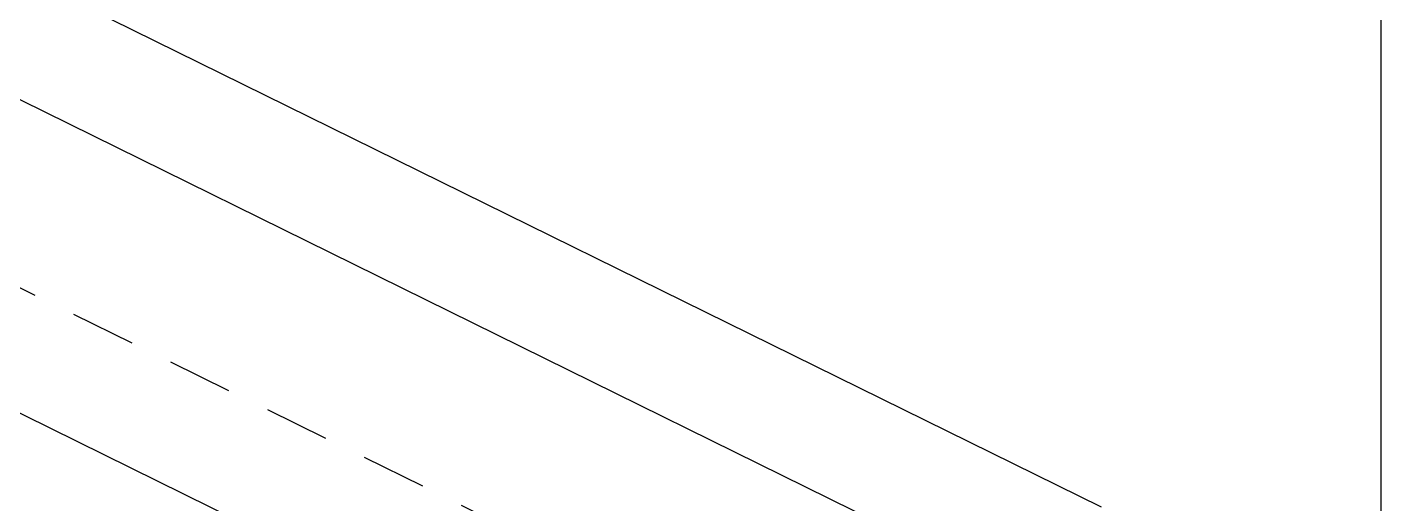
# Model space of a CAD drawing. Extents: x 8 to 586, y 8 to 412.
# Drawn here: x 548.4 to 586, y 332.06 to 345.29 of the extents above; entities that cross this region are included whole.
import ezdxf

# ---------------------------------------------------------------- set-up
doc = ezdxf.new("R2010")
doc.units = 0
doc.linetypes.add('DASHED', pattern=[3, 1.8, -1.2])
for name, color, linetype in [('FRAME', 250, 'CONTINUOUS'), ('HIDDEN', 8, 'DASHED'), ('VISIBLE', 7, 'CONTINUOUS')]:
    doc.layers.add(name, color=color, linetype=linetype)

msp = doc.modelspace()

# ---------------------------------------------------------------- linework, layer by layer
at = {"layer": 'FRAME'}
msp.add_line((586, 412), (586, 8), dxfattribs=at)
at = {"layer": 'HIDDEN'}
msp.add_line((578.2272, 323.2713), (472.1612, 375.4946), dxfattribs=at)
at = {"layer": 'VISIBLE'}
for p, q in [((472.1612, 384.1984), (578.2272, 331.9751)), ((470.3934, 381.5873), (572.9239, 331.1048)), ((564.085, 326.7528), (470.3934, 372.8834))]:
    msp.add_line(p, q, dxfattribs=at)

doc.saveas('drawing.dxf')
